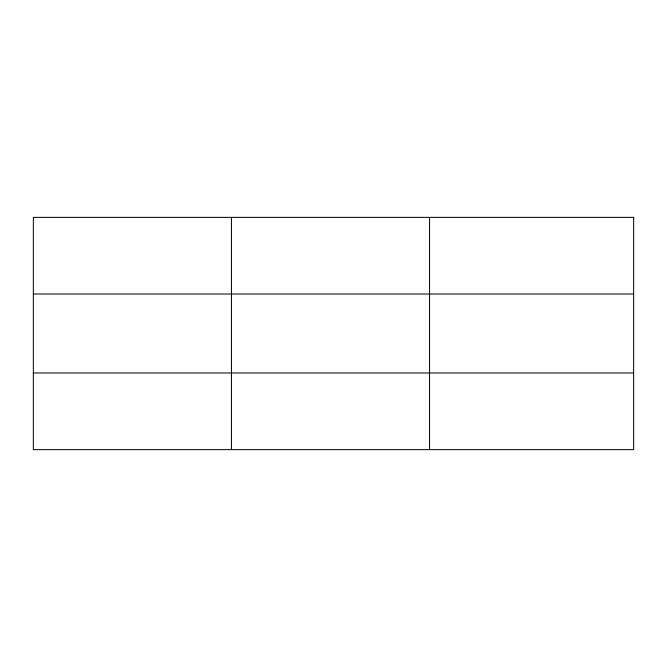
<?xml version="1.0" encoding="UTF-8"?>
<svg xmlns="http://www.w3.org/2000/svg" width="667" height="667" viewBox="0 0 667 667"><rect width="100%" height="100%" fill="white"/><g stroke="black" fill="none" stroke-linecap="round" stroke-linejoin="round"><path stroke-width="1" d="M231.449 217.375L231.449 449.625M429.548 217.375L429.548 449.625M33.35 294.022L633.65 294.022M33.35 372.978L633.65 372.978M633.65 217.375L633.65 449.625L33.35 449.625L33.35 217.375L633.65 217.375"/></g></svg>
